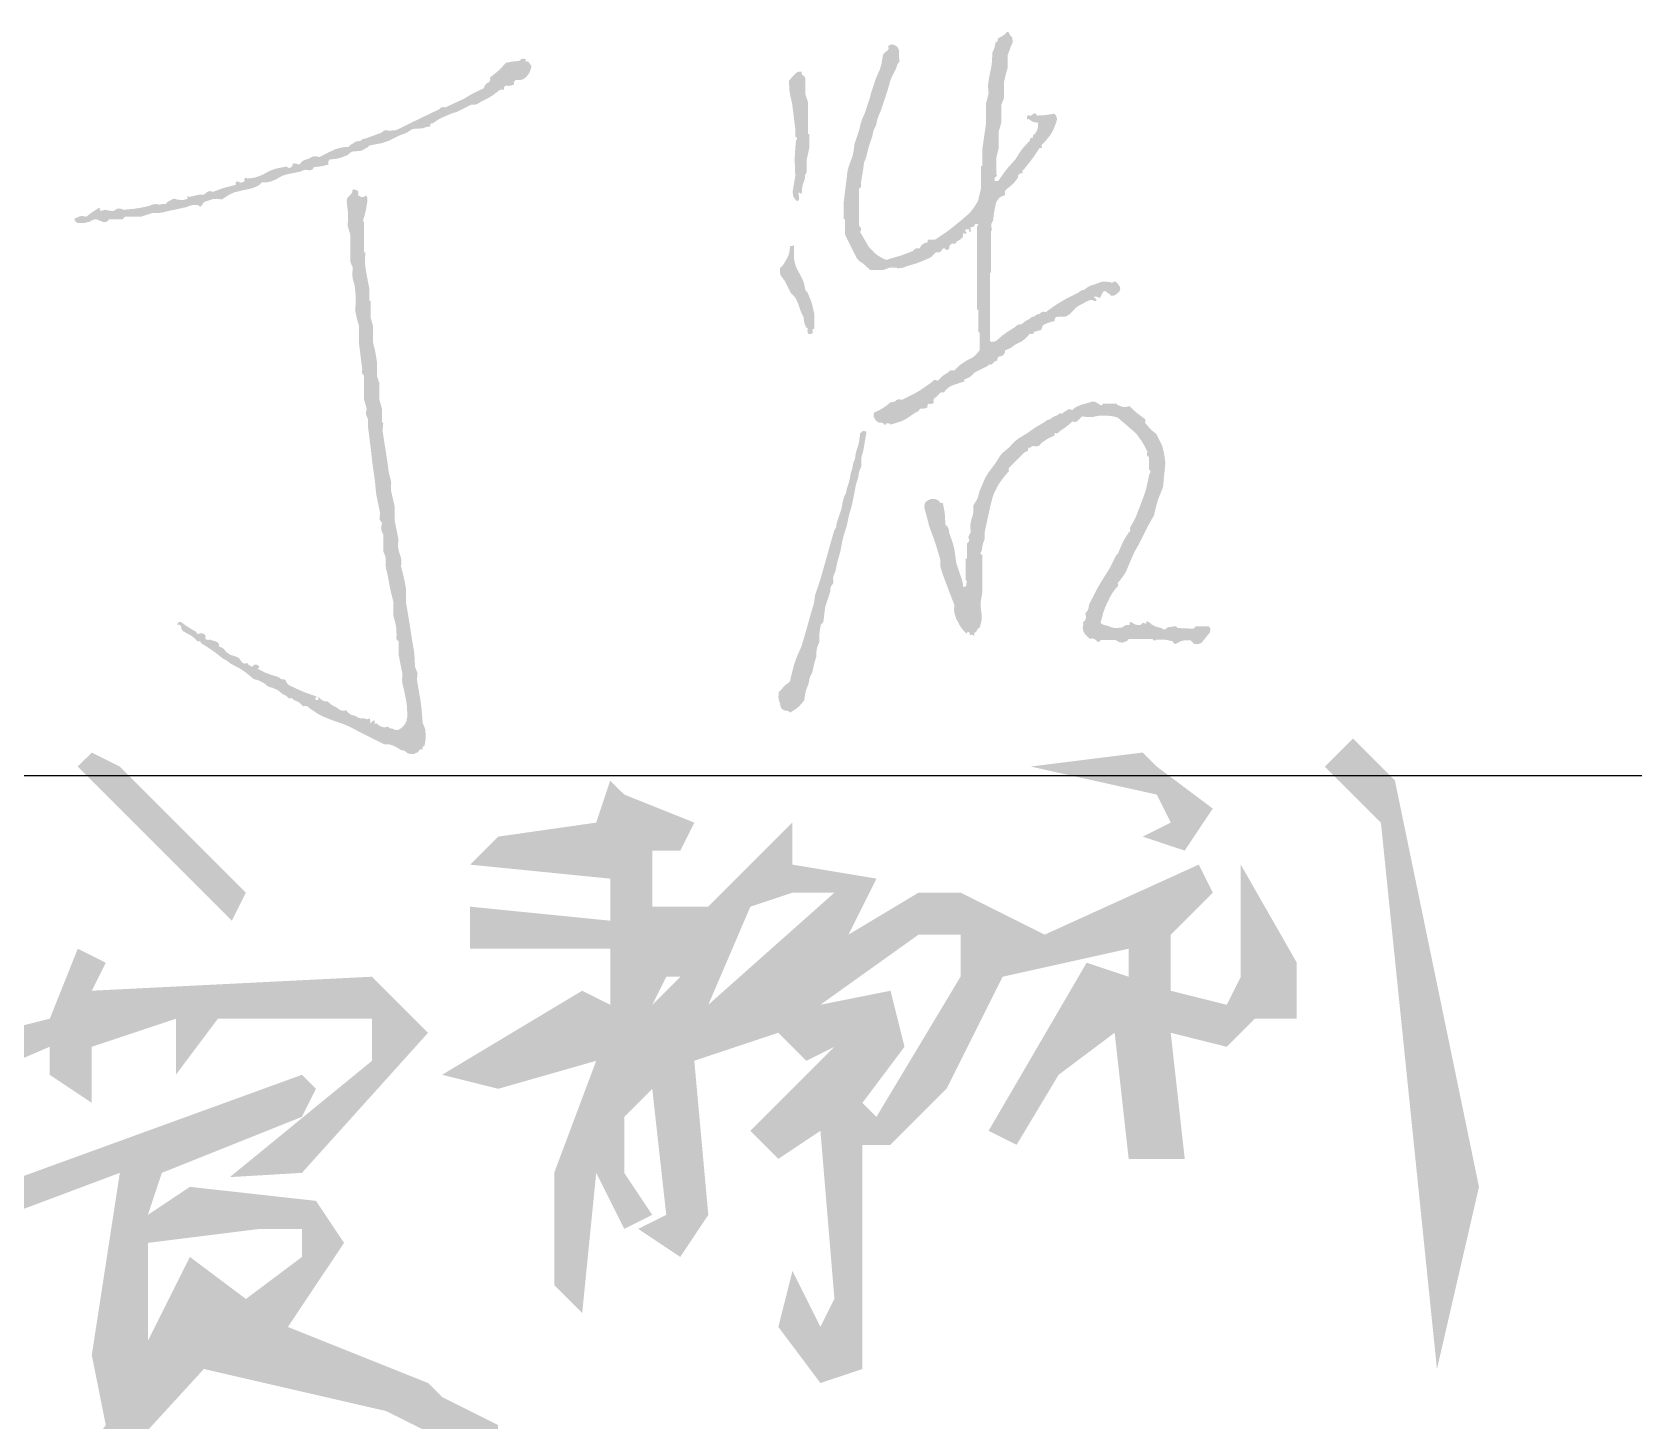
# Model space of a CAD drawing. Extents: x 84552 to 1115094, y -331058 to 102248.
# Drawn here: x 322774 to 323460, y 60860 to 61455 of the extents above; entities that cross this region are included whole.
import ezdxf

# ---------------------------------------------------------------- set-up
doc = ezdxf.new("R2010")
doc.units = 0
doc.header["$LTSCALE"] = 1000
doc.header["$MEASUREMENT"] = 0

msp = doc.modelspace()

# ---------------------------------------------------------------- hatches: boundary and pattern name
h = msp.add_hatch(color=256)
h.dxf.hatch_style = 1
h.paths.add_polyline_path([(322901.14, 61397.79), (322900.97, 61398.67), (322901.12, 61399.27), (322901.69, 61399.97), (322904.81, 61400.32), (322906.39, 61400.72), (322909.31, 61401.88), (322910.55, 61402.98), (322911.47, 61403.37), (322913.13, 61403.51), (322914.84, 61403.68), (322915.74, 61403.98), (322917.21, 61404.87), (322917.84, 61405.16), (322918.15, 61405.41), (322918.57, 61405.96), (322923.99, 61406.98), (322926.7, 61407.88), (322931.64, 61410.32), (322933.93, 61411.14), (322935.05, 61411.7), (322937.09, 61413.04), (322938.83, 61413.16), (322939.7, 61413.21), (322941.44, 61413.31), (322942.71, 61413.77), (322943.38, 61413.94), (322944.71, 61414.13), (322944.63, 61414.82), (322945.11, 61415.42), (322945.8, 61415.49), (322948.27, 61417.14), (322949.6, 61417.86), (322952.33, 61419.03), (322953.83, 61419.64), (322954.6, 61419.91), (322956.15, 61420.39), (322958.54, 61421.6), (322959.74, 61422.2), (322962.14, 61423.39), (322963.96, 61423.47), (322964.94, 61423.78), (322966.49, 61424.75), (322969.94, 61426.51), (322971.6, 61427.56), (322974.66, 61429.92), (322975.31, 61429.92), (322975.64, 61429.92), (322976.29, 61429.92), (322976.22, 61430.61), (322976.37, 61431.05), (322976.84, 61431.55), (322978.38, 61431.5), (322979.19, 61431.61), (322980.65, 61432.1), (322980.46, 61433.09), (322981.28, 61434.04), (322982.29, 61434.01), (322983.8, 61434.1), (322984.64, 61434.42), (322985.82, 61435.37), (322986.78, 61436.54), (322987.17, 61437.23), (322987.73, 61438.63), (322987.98, 61439.61), (322987.82, 61440.31), (322987.19, 61441.08), (322986.83, 61441.72), (322986.28, 61442), (322985.55, 61441.9), (322985.55, 61442.34), (322985.55, 61442.56), (322985.55, 61442.99), (322984.43, 61443.15), (322983.68, 61442.92), (322982.83, 61442.17), (322980.53, 61441.98), (322979.38, 61441.82), (322977.11, 61441.36), (322974.58, 61438.66), (322973.2, 61437.4), (322970.3, 61435.09), (322970.4, 61433.98), (322969.94, 61433.16), (322968.94, 61432.64), (322968.25, 61431.89), (322967.96, 61431.42), (322967.58, 61430.47), (322964.01, 61428.78), (322962.26, 61427.85), (322958.87, 61425.84), (322955.81, 61424.45), (322954.28, 61423.74), (322951.24, 61422.3), (322950.12, 61422.45), (322949.38, 61422.23), (322948.52, 61421.48), (322941.1, 61417.92), (322937.4, 61416.12), (322930.01, 61412.49), (322928.91, 61412.48), (322928.36, 61412.43), (322927.28, 61412.22), (322925.86, 61412.53), (322924.89, 61412.31), (322923.74, 61411.41), (322921.02, 61410.42), (322919.66, 61409.93), (322916.94, 61408.96), (322915.98, 61408.79), (322915.47, 61408.53), (322914.76, 61407.87), (322913.38, 61407.78), (322912.64, 61407.53), (322911.49, 61406.78), (322910.74, 61406.38), (322910.38, 61406.08), (322909.86, 61405.42), (322907.43, 61405.2), (322906.21, 61404.98), (322903.87, 61404.33), (322901.25, 61403.03), (322899.94, 61402.38), (322897.33, 61401.06), (322895.37, 61401.34), (322894.2, 61401.15), (322892.43, 61400.24), (322890.7, 61399.71), (322889.82, 61399.15), (322888.62, 61397.79), (322887.38, 61398.21), (322886.65, 61398.27), (322885.35, 61398.06), (322885.69, 61397.98), (322885.84, 61397.52), (322885.62, 61397.25), (322885, 61396.49), (322883.95, 61396.37), (322883.17, 61396.97), (322878.65, 61396.06), (322876.39, 61395.27), (322872.28, 61393.16), (322869.97, 61392.34), (322868.74, 61392.06), (322866.29, 61391.8), (322866.26, 61392.04), (322865.96, 61392.2), (322865.75, 61392.07), (322865.22, 61391.83), (322864.99, 61391.26), (322865.2, 61390.71), (322864.26, 61390.16), (322863.51, 61390.08), (322862.48, 61390.44), (322862.06, 61390.59), (322861.69, 61390.5), (322861.39, 61390.17), (322861.39, 61389.73), (322861.39, 61389.51), (322861.39, 61389.08), (322857.41, 61388.11), (322855.43, 61387.51), (322851.59, 61386.08), (322850.55, 61386.44), (322849.81, 61386.37), (322848.87, 61385.81), (322848.02, 61385.05), (322847.27, 61384.82), (322846.14, 61384.99), (322844.19, 61384.54), (322843.21, 61384.32), (322841.24, 61383.91), (322841.12, 61384.12), (322840.94, 61384.21), (322840.7, 61384.18), (322840.7, 61383.74), (322840.7, 61383.52), (322840.7, 61383.09), (322839, 61382.67), (322838.07, 61382.61), (322836.34, 61382.82), (322835.31, 61383.17), (322834.56, 61383.1), (322833.62, 61382.54), (322832.63, 61382.09), (322832.16, 61381.73), (322831.44, 61380.91), (322830.35, 61380.9), (322829.79, 61380.84), (322828.72, 61380.64), (322826.98, 61380.89), (322825.98, 61380.77), (322824.36, 61380.09), (322820.05, 61379.17), (322817.86, 61378.85), (322813.47, 61378.46), (322811.8, 61379), (322810.6, 61378.85), (322809.11, 61377.91), (322807.58, 61378.01), (322806.8, 61378.12), (322805.3, 61378.46), (322804.51, 61378.08), (322803.98, 61378.01), (322803.12, 61378.19), (322803.29, 61378.6), (322803.2, 61378.99), (322802.85, 61379.28), (322800.6, 61377.86), (322799.51, 61377.09), (322797.4, 61375.46), (322795.68, 61375.78), (322794.64, 61375.66), (322793.05, 61374.92), (322792.57, 61374.82), (322792.3, 61374.27), (322792.5, 61373.83), (322792.94, 61373.39), (322793.16, 61373.18), (322793.59, 61372.74), (322795.67, 61372.71), (322796.74, 61372.83), (322798.77, 61373.29), (322800.48, 61374.25), (322801.86, 61374.32), (322803.67, 61373.56), (322804.9, 61373.11), (322805.79, 61373.19), (322806.93, 61373.83), (322806.93, 61374.05), (322806.93, 61374.16), (322806.93, 61374.38), (322809.33, 61374.38), (322810.53, 61374.38), (322812.92, 61374.38), (322813.36, 61374.81), (322813.58, 61375.03), (322814.01, 61375.46), (322816.74, 61375.46), (322818.1, 61375.46), (322820.82, 61375.46), (322822.78, 61376.12), (322823.76, 61376.44), (322825.72, 61377.1), (322828.46, 61377.06), (322829.87, 61377.23), (322832.53, 61377.91), (322835.58, 61378.54), (322837.11, 61378.87), (322840.15, 61379.55), (322842.22, 61380.32), (322843.4, 61380.5), (322845.6, 61380.37), (322845.75, 61379.94), (322846.35, 61379.79), (322846.69, 61380.09), (322847.12, 61380.75), (322847.34, 61381.07), (322847.78, 61381.73), (322849.41, 61382.27), (322850.23, 61382.54), (322851.86, 61383.09), (322853.28, 61383.13), (322854, 61383.07), (322855.4, 61382.82), (322858.89, 61385.06), (322860.9, 61385.92), (322864.93, 61386.9), (322867.5, 61387.4), (322868.78, 61387.79), (322871.19, 61388.81), (322871.74, 61389.35), (322872.01, 61389.62), (322872.55, 61390.17), (322875.12, 61390.26), (322876.45, 61390.55), (322878.82, 61391.53), (322880.64, 61392.65), (322881.66, 61393.1), (322883.72, 61393.71), (322885.9, 61394.14), (322886.99, 61394.36), (322889.16, 61394.8), (322890.57, 61395.44), (322891.45, 61395.56), (322892.98, 61395.34), (322893.9, 61395.49), (322894.44, 61395.88), (322894.88, 61396.7), (322897.41, 61396.98), (322898.67, 61397.2)])
h.paths.add_polyline_path([(322917.73, 61349.21), (322917.21, 61352.05), (322916.76, 61355.29), (322916.71, 61356.96), (322916.94, 61360.22), (322916.72, 61360.22), (322916.39, 61360.22), (322916.39, 61365.44), (322916.39, 61368.06), (322916.39, 61373.29), (322915.97, 61373.44), (322915.82, 61374.04), (322916.12, 61374.38), (322916.92, 61377.39), (322917.25, 61378.92), (322917.75, 61382), (322917.77, 61383.11), (322917.65, 61383.7), (322917.21, 61384.72), (322916.31, 61383.93), (322915.25, 61383.83), (322914.21, 61384.45), (322913.88, 61384.53), (322913.73, 61385), (322913.94, 61385.27), (322913.95, 61386.05), (322913.58, 61386.6), (322912.85, 61386.9), (322912.12, 61387.13), (322911.59, 61387.05), (322910.95, 61386.63), (322911.28, 61386.54), (322911.44, 61386.08), (322911.22, 61385.81), (322910.51, 61384.89), (322910.13, 61384.46), (322909.31, 61383.63), (322908.99, 61382.59), (322908.94, 61382), (322909.04, 61380.91), (322909.48, 61377.23), (322909.54, 61375.35), (322909.31, 61371.65), (322909.75, 61370.13), (322909.97, 61369.37), (322910.4, 61367.84), (322910.4, 61363.27), (322910.4, 61360.98), (322910.4, 61356.4), (322910.84, 61355.32), (322911.06, 61354.77), (322911.49, 61353.68), (322911.31, 61350.62), (322911.48, 61349.01), (322912.31, 61346.06), (322912.74, 61341.72), (322912.8, 61339.52), (322912.58, 61335.17), (322913.12, 61332.53), (322913.45, 61331.21), (322914.21, 61328.63), (322914.21, 61325.58), (322914.21, 61324.06), (322914.21, 61321.01), (322914.32, 61320.14), (322914.38, 61319.7), (322914.49, 61318.83), (322914.92, 61315.34), (322915.14, 61313.6), (322915.58, 61310.12), (322915.38, 61309), (322915.61, 61308.22), (322916.39, 61307.39), (322916.39, 61303.25), (322916.39, 61301.19), (322916.39, 61297.05), (322916.83, 61295.52), (322917.05, 61294.76), (322917.48, 61293.23), (322917.13, 61291.51), (322917.27, 61290.46), (322918.03, 61288.88), (322918.03, 61287.57), (322918.03, 61286.92), (322918.03, 61285.61), (322918.14, 61284.74), (322918.19, 61284.3), (322918.3, 61283.43), (322918.73, 61279.95), (322918.95, 61278.2), (322919.39, 61274.72), (322919.6, 61272.76), (322919.71, 61271.78), (322919.93, 61269.82), (322920.37, 61266.77), (322920.59, 61265.24), (322921.02, 61262.19), (322921.42, 61257.81), (322921.74, 61255.61), (322922.65, 61251.3), (322923.09, 61249.17), (322923.14, 61248.03), (322922.93, 61245.86), (322923.36, 61245.2), (322923.58, 61244.88), (322924.02, 61244.22), (322923.63, 61242.29), (322923.76, 61241.12), (322924.56, 61239.32), (322924.56, 61236.49), (322924.56, 61235.07), (322924.56, 61232.24), (322925, 61231.15), (322925.21, 61230.61), (322925.65, 61229.52), (322925.56, 61226.45), (322925.73, 61224.87), (322926.47, 61221.9), (322927.3, 61217.29), (322927.79, 61215), (322928.92, 61210.46), (322928.92, 61208.06), (322928.92, 61206.87), (322928.92, 61204.47), (322929.8, 61201.28), (322930.08, 61199.61), (322930.28, 61196.3), (322930.11, 61195.18), (322930.33, 61194.42), (322931.1, 61193.58), (322931.1, 61191.4), (322931.1, 61190.31), (322931.1, 61188.13), (322931.74, 61184.86), (322932.06, 61183.23), (322932.73, 61179.96), (322932.64, 61176.9), (322932.81, 61175.32), (322933.55, 61172.34), (322934.4, 61168.14), (322934.67, 61166), (322934.91, 61161.72), (322934.52, 61159.47), (322933.95, 61158.28), (322932.46, 61156.55), (322931.05, 61155.71), (322929.88, 61155.63), (322928.37, 61156.28), (322927.64, 61156.3), (322927.2, 61156.52), (322926.74, 61157.09), (322925.12, 61156.79), (322924.14, 61156.92), (322922.65, 61157.64), (322922.16, 61158.25), (322921.5, 61158.44), (322920.75, 61158.18), (322921.02, 61158.79), (322920.93, 61159.33), (322920.48, 61159.82), (322919.93, 61159.27), (322919.66, 61159), (322919.12, 61158.45), (322919.01, 61159.22), (322918.96, 61159.6), (322918.79, 61160.71), (322918.17, 61160.35), (322917.43, 61160.27), (322916.39, 61160.63), (322914.81, 61160.64), (322913.93, 61160.89), (322912.58, 61161.72), (322911.01, 61162.06), (322910.19, 61162.5), (322909.04, 61163.63), (322908.96, 61163.96), (322908.49, 61164.12), (322908.22, 61163.9), (322906.71, 61163.98), (322905.86, 61164.31), (322904.68, 61165.26), (322902.93, 61166.14), (322902.09, 61166.7), (322900.6, 61167.98), (322899.46, 61167.95), (322898.81, 61168.15), (322897.88, 61168.8), (322897.44, 61169.24), (322897.22, 61169.45), (322896.79, 61169.89), (322896.79, 61169.35), (322896.79, 61169.07), (322896.79, 61168.53), (322896.35, 61168.53), (322896.13, 61168.53), (322895.7, 61168.53), (322895.48, 61169.07), (322895.71, 61169.64), (322896.24, 61169.89), (322891.37, 61171.63), (322888.96, 61172.62), (322884.26, 61174.79), (322883.42, 61175.61), (322883.06, 61176.15), (322882.63, 61177.24), (322881.36, 61177.32), (322880.66, 61177.57), (322879.63, 61178.33), (322875.94, 61179.47), (322874.13, 61180.19), (322870.65, 61181.87), (322871.18, 61182.12), (322871.41, 61182.69), (322871.19, 61183.23), (322870.4, 61183.6), (322869.88, 61183.67), (322869.01, 61183.5), (322868.91, 61183.03), (322868.37, 61182.75), (322867.93, 61182.96), (322867.17, 61183.36), (322866.82, 61183.65), (322866.29, 61184.32), (322865.32, 61184.08), (322864.62, 61184.23), (322863.84, 61184.87), (322863, 61186.17), (322862.29, 61186.75), (322860.85, 61187.32), (322859.16, 61187.8), (322858.31, 61188.28), (322857.03, 61189.49), (322856.14, 61190.48), (322855.54, 61190.9), (322854.31, 61191.4), (322854.22, 61192.42), (322853.83, 61193.05), (322852.95, 61193.58), (322851.94, 61193.81), (322851.45, 61193.98), (322850.5, 61194.4), (322849.64, 61194.22), (322849.11, 61194.29), (322848.32, 61194.67), (322848.49, 61195.55), (322848.34, 61196.15), (322847.78, 61196.85), (322847.13, 61196.98), (322846.8, 61197.04), (322846.14, 61197.12), (322845.58, 61196.72), (322844.72, 61197.01), (322844.51, 61197.66), (322842.05, 61199.08), (322840.85, 61199.85), (322838.52, 61201.47), (322837.98, 61202.02), (322836.98, 61201.88), (322836.61, 61201.2), (322836.4, 61201.08), (322836.31, 61200.9), (322836.34, 61200.66), (322837.03, 61200.74), (322837.47, 61200.59), (322837.97, 61200.11), (322838.2, 61198.8), (322838.73, 61198.05), (322839.88, 61197.39), (322842.14, 61196.16), (322843.21, 61195.37), (322845.05, 61193.58), (322845.77, 61193.7), (322846.36, 61193.41), (322846.69, 61192.76), (322850.51, 61190.32), (322852.37, 61189.01), (322855.95, 61186.23), (322857.35, 61185.52), (322858.02, 61185.07), (322859.21, 61184.05), (322863.39, 61181.87), (322865.4, 61180.53), (322869.01, 61177.51), (322870.94, 61176.95), (322871.88, 61176.56), (322873.64, 61175.61), (322874.85, 61174.55), (322875.63, 61174.13), (322877.18, 61173.7), (322879.06, 61172.86), (322879.96, 61172.29), (322881.54, 61170.98), (322882.76, 61170.44), (322883.34, 61170.03), (322884.26, 61169.07), (322885.01, 61169.34), (322885.67, 61169.15), (322886.17, 61168.53), (322887.98, 61167.77), (322888.86, 61167.19), (322890.25, 61165.81), (322891.38, 61165.96), (322892.12, 61165.74), (322892.98, 61164.99), (322896.66, 61162.52), (322898.66, 61161.46), (322902.78, 61159.82), (322907.71, 61158.11), (322910.13, 61157.06), (322914.76, 61154.64), (322918.9, 61152.58), (322920.97, 61151.55), (322925.11, 61149.47), (322926.64, 61149.53), (322927.46, 61149.41), (322928.92, 61148.92), (322930.27, 61148.24), (322930.92, 61147.86), (322932.18, 61147.02), (322933.39, 61146.83), (322934.04, 61146.51), (322934.91, 61145.66), (322936.74, 61145.31), (322937.83, 61145.44), (322939.54, 61146.2), (322939.93, 61146.99), (322940.57, 61147.35), (322941.44, 61147.29), (322941.32, 61148.01), (322941.61, 61148.59), (322942.26, 61148.92), (322942.7, 61151.72), (322942.76, 61153.18), (322942.53, 61156), (322942.1, 61157.09), (322941.88, 61157.64), (322941.44, 61158.73), (322940.96, 61164.85), (322940.57, 61167.92), (322939.54, 61173.97), (322939.11, 61176.33), (322939.05, 61177.58), (322939.26, 61179.96), (322938.83, 61181.05), (322938.61, 61181.6), (322938.18, 61182.69), (322937.93, 61187.5), (322937.66, 61189.92), (322936.81, 61194.67), (322935.89, 61200.78), (322935.4, 61203.83), (322934.36, 61209.92), (322934.36, 61212.31), (322934.36, 61213.51), (322934.36, 61215.91), (322933.62, 61219.85), (322933.18, 61221.82), (322932.18, 61225.71), (322932.36, 61228.12), (322932.18, 61229.42), (322931.37, 61231.7), (322930.94, 61233.84), (322930.88, 61234.97), (322931.1, 61237.14), (322930.46, 61240.41), (322930.13, 61242.05), (322929.46, 61245.31), (322929.46, 61247.71), (322929.46, 61248.91), (322929.46, 61251.3), (322928.82, 61254.14), (322928.5, 61255.55), (322927.83, 61258.38), (322927.97, 61261.23), (322927.8, 61262.72), (322927.01, 61265.46), (322926.2, 61271.35), (322925.76, 61274.29), (322924.83, 61280.16), (322924.39, 61282.96), (322924.33, 61284.42), (322924.56, 61287.24), (322924.34, 61287.24), (322924.02, 61287.24), (322924.02, 61289.64), (322924.02, 61290.84), (322924.02, 61293.23), (322923.58, 61294.76), (322923.36, 61295.52), (322922.93, 61297.05), (322922.93, 61299.88), (322922.93, 61301.29), (322922.93, 61304.13), (322922.49, 61305.43), (322922.27, 61306.09), (322921.84, 61307.39), (322921.84, 61309.79), (322921.84, 61310.99), (322921.84, 61313.38), (322921.33, 61316.68), (322921, 61318.32), (322920.2, 61321.55), (322920.2, 61324.38), (322920.2, 61325.8), (322920.2, 61328.63), (322919.77, 61330.16), (322919.55, 61330.92), (322919.12, 61332.44), (322919.12, 61335.28), (322919.12, 61336.69), (322919.12, 61339.52), (322918.9, 61339.52), (322918.57, 61339.52), (322918.57, 61341.7), (322918.57, 61342.79), (322918.57, 61344.97), (322918, 61347.8)])
h.paths.add_polyline_path([(323123.06, 61243.13), (323123.77, 61246.65), (323124.21, 61248.4), (323125.23, 61251.85), (323125.67, 61254.03), (323125.89, 61255.11), (323126.32, 61257.29), (323126.81, 61259.94), (323127.14, 61261.26), (323127.96, 61263.83), (323128.26, 61265.84), (323128.54, 61266.85), (323129.32, 61268.73), (323129.21, 61271.36), (323129.38, 61272.74), (323130.14, 61275.26), (323130.67, 61278.53), (323130.95, 61280.17), (323131.5, 61283.43), (323130.85, 61283.57), (323130.52, 61283.63), (323129.86, 61283.7), (323129.43, 61283.27), (323129.21, 61283.05), (323128.77, 61282.62), (323128.32, 61279.18), (323127.93, 61277.47), (323126.87, 61274.17), (323126.67, 61272.39), (323126.45, 61271.49), (323125.78, 61269.82), (323125.5, 61268.04), (323125.28, 61267.16), (323124.69, 61265.46), (323124.24, 61262.81), (323123.91, 61261.48), (323123.06, 61258.93), (323122.82, 61257.57), (323122.59, 61256.89), (323121.97, 61255.66), (323121.41, 61253.73), (323121.19, 61252.74), (323120.88, 61250.76), (323120.01, 61248.14), (323119.57, 61246.84), (323118.7, 61244.22), (323118.55, 61242.85), (323118.31, 61242.14), (323117.61, 61240.96), (323115.23, 61232.46), (323114.03, 61228.21), (323111.62, 61219.72), (323110.75, 61217.1), (323110.31, 61215.8), (323109.44, 61213.18), (323109.13, 61210.64), (323108.85, 61209.37), (323108.08, 61206.92), (323106.37, 61200.81), (323105.5, 61197.76), (323103.72, 61191.67), (323101.48, 61186.49), (323100.54, 61183.79), (323099.1, 61178.33), (323098.85, 61176.78), (323098.25, 61175.89), (323096.92, 61175.06), (323095.71, 61173.76), (323095.11, 61173.11), (323093.92, 61171.8), (323093.78, 61169.83), (323093.9, 61168.78), (323094.47, 61166.89), (323094.73, 61165.44), (323095.34, 61164.6), (323096.64, 61163.9), (323097.57, 61163.86), (323098.1, 61163.66), (323098.82, 61163.08), (323101.48, 61164.81), (323102.72, 61165.88), (323104.81, 61168.26), (323105.26, 61171.26), (323105.65, 61172.77), (323106.72, 61175.61), (323107.1, 61177.64), (323107.44, 61178.65), (323108.35, 61180.51), (323108.89, 61183.15), (323109.22, 61184.46), (323109.99, 61187.04), (323110.1, 61189.71), (323110.39, 61191.09), (323111.35, 61193.58), (323111.31, 61196.42), (323111.42, 61197.86), (323111.89, 61200.66), (323112.33, 61201.09), (323112.55, 61201.31), (323112.98, 61201.75), (323113.32, 61204.36), (323113.49, 61205.67), (323113.8, 61208.28), (323114.67, 61210.9), (323115.11, 61212.2), (323115.98, 61214.82), (323116.05, 61216.43), (323116.37, 61217.33), (323117.34, 61218.63), (323117.19, 61220.61), (323117.37, 61221.7), (323118.16, 61223.53), (323118.91, 61227.04), (323119.35, 61228.79), (323120.33, 61232.24), (323121.15, 61236.66), (323121.7, 61238.85)])
h.paths.add_polyline_path([(323181.05, 61214.27), (323181.05, 61220.81), (323181.05, 61224.07), (323181.05, 61230.61), (323180.47, 61230.92), (323180.33, 61231.76), (323180.78, 61232.24), (323181.13, 61234.46), (323181.41, 61235.57), (323182.14, 61237.69), (323182.1, 61239.88), (323182.21, 61241), (323182.69, 61243.13), (323183.45, 61246.62), (323183.83, 61248.36), (323184.59, 61251.85), (323185.53, 61255.45), (323186.2, 61257.23), (323187.86, 61260.56), (323189.61, 61263.03), (323190.54, 61264.24), (323192.49, 61266.55), (323192.31, 61267.19), (323192.39, 61267.64), (323192.76, 61268.18), (323195.27, 61270.69), (323196.52, 61271.94), (323199.02, 61274.45), (323199.68, 61274.77), (323200.01, 61274.93), (323200.66, 61275.26), (323200.58, 61275.96), (323201.05, 61276.55), (323201.75, 61276.63), (323202.24, 61277.11), (323202.7, 61277.26), (323203.38, 61277.17), (323204.7, 61277.14), (323205.53, 61277.52), (323206.38, 61278.53), (323208.53, 61280.04), (323209.7, 61280.7), (323212.09, 61281.8), (323212.09, 61282.23), (323212.09, 61282.45), (323212.09, 61282.89), (323212.84, 61282.63), (323213.5, 61282.81), (323214, 61283.43), (323216.38, 61285.04), (323217.54, 61285.91), (323219.72, 61287.79), (323220.69, 61287.54), (323221.39, 61287.7), (323222.17, 61288.33), (323222.82, 61288.99), (323223.15, 61289.31), (323223.8, 61289.97), (323225.64, 61289.7), (323226.58, 61289.64), (323228.43, 61289.69), (323230.57, 61290.17), (323231.69, 61290.28), (323233.88, 61290.24), (323235.97, 61290.16), (323237.03, 61289.99), (323239.05, 61289.42), (323242.23, 61286.73), (323243.81, 61285.36), (323246.95, 61282.62), (323249.14, 61279.61), (323250.13, 61278.01), (323251.85, 61274.72), (323251.5, 61273.89), (323251.7, 61273.11), (323252.39, 61272.54), (323252.39, 61270.36), (323252.39, 61269.27), (323252.39, 61267.1), (323252.98, 61266.78), (323253.11, 61265.95), (323252.66, 61265.46), (323251.37, 61259.47), (323250.49, 61256.49), (323248.31, 61250.76), (323246.94, 61247.16), (323246.11, 61245.4), (323244.22, 61242.05), (323244.48, 61241.3), (323244.3, 61240.64), (323243.68, 61240.14), (323241.81, 61237.11), (323240.99, 61235.51), (323239.59, 61232.24), (323239.32, 61231.51), (323239.08, 61231.15), (323238.5, 61230.61), (323237.42, 61228.43), (323236.87, 61227.34), (323235.78, 61225.16), (323231.91, 61219.01), (323230.11, 61215.84), (323226.8, 61209.37), (323226.55, 61207.73), (323226.18, 61206.87), (323225.16, 61205.56), (323225.55, 61204.18), (323225.4, 61203.22), (323224.62, 61202.02), (323224.28, 61201.93), (323224.13, 61201.47), (323224.35, 61201.2), (323224.09, 61199.47), (323224.21, 61198.47), (323224.89, 61196.85), (323225.76, 61195.97), (323226.2, 61195.54), (323227.07, 61194.67), (323228.29, 61194.87), (323229.11, 61194.65), (323230.06, 61193.85), (323230.55, 61193.4), (323231.39, 61193.54), (323231.7, 61194.12), (323234.31, 61194.12), (323235.62, 61194.12), (323238.23, 61194.12), (323239.94, 61193.16), (323241.33, 61193.09), (323243.13, 61193.85), (323243.47, 61194.05), (323243.63, 61194.28), (323243.68, 61194.67), (323247.82, 61194.67), (323249.89, 61194.67), (323254.02, 61194.67), (323254.34, 61194.08), (323255.17, 61193.94), (323255.66, 61194.4), (323258.51, 61194.4), (323259.96, 61194.24), (323262.74, 61193.58), (323262.86, 61192.97), (323263.22, 61192.61), (323263.83, 61192.49), (323266.12, 61193.68), (323267.5, 61194.04), (323270.09, 61194.12), (323270.74, 61193.47), (323271.07, 61193.14), (323271.72, 61192.49), (323273.04, 61192.39), (323273.77, 61192.51), (323274.99, 61193.03), (323276.4, 61194.79), (323277.1, 61195.66), (323278.53, 61197.39), (323278.79, 61198.47), (323278.64, 61199.21), (323277.99, 61200.11), (323275.81, 61200.11), (323274.72, 61200.11), (323272.54, 61200.11), (323272.1, 61199.68), (323271.89, 61199.46), (323271.45, 61199.02), (323268.84, 61199.14), (323267.53, 61199.2), (323264.92, 61199.3), (323264.02, 61199.96), (323263.27, 61200.11), (323262.19, 61199.84), (323261.43, 61199.78), (323261.04, 61199.72), (323260.29, 61199.57), (323259.65, 61198.82), (323258.62, 61198.7), (323257.84, 61199.3), (323256.02, 61199.71), (323255.12, 61200.04), (323253.48, 61200.93), (323252.72, 61201.62), (323252.26, 61201.91), (323251.3, 61202.29), (323251.3, 61201.86), (323251.3, 61201.64), (323251.3, 61201.2), (323250.65, 61201.34), (323250.33, 61201.4), (323249.67, 61201.47), (323249.34, 61201.15), (323249.18, 61200.98), (323248.85, 61200.66), (323247.4, 61200.62), (323246.6, 61200.8), (323245.31, 61201.47), (323245.03, 61201.82), (323244.64, 61201.92), (323244.22, 61201.75), (323244.22, 61201.31), (323244.22, 61201.09), (323244.22, 61200.66), (323242.85, 61200.63), (323242.08, 61200.37), (323240.96, 61199.57), (323238.33, 61199.3), (323236.89, 61199.48), (323234.42, 61200.39), (323233.27, 61200.62), (323232.69, 61200.85), (323231.7, 61201.47), (323232.93, 61206.07), (323233.76, 61208.34), (323235.78, 61212.64), (323237.04, 61214.7), (323237.76, 61215.69), (323239.32, 61217.54), (323239.06, 61218.29), (323239.25, 61218.95), (323239.87, 61219.45), (323241.97, 61222.38), (323242.86, 61224), (323244.22, 61227.34), (323245.66, 61230.7), (323246.48, 61232.34), (323248.31, 61235.51), (323249.4, 61237.69), (323249.94, 61238.78), (323251.03, 61240.96), (323252.36, 61243.61), (323253.07, 61244.92), (323254.57, 61247.49), (323255.74, 61252.38), (323256.51, 61254.81), (323258.38, 61259.47), (323258.57, 61260.33), (323258.62, 61260.77), (323258.65, 61261.65), (323258.98, 61264.92), (323259.14, 61266.55), (323259.47, 61269.82), (323259.11, 61272.89), (323258.83, 61274.43), (323258.11, 61277.44), (323257.13, 61279.4), (323256.64, 61280.38), (323255.66, 61282.34), (323253.53, 61284.12), (323252.54, 61285.12), (323250.76, 61287.24), (323250.98, 61288.15), (323250.71, 61288.89), (323249.94, 61289.42), (323247.51, 61291.21), (323246.36, 61292.2), (323244.22, 61294.32), (323242.18, 61293.95), (323240.97, 61294.07), (323238.72, 61295), (323238.78, 61295.41), (323236.38, 61295.41), (323235.18, 61295.41), (323232.79, 61295.41), (323232.47, 61294.83), (323231.64, 61294.7), (323231.15, 61295.14), (323229.46, 61296.16), (323228.12, 61296.31), (323226.25, 61295.69), (323224.25, 61295.15), (323223.27, 61294.83), (323221.35, 61294.05), (323220.64, 61293.59), (323220.3, 61293.31), (323219.72, 61292.69), (323218.55, 61293.02), (323217.7, 61292.87), (323216.72, 61292.15), (323216.09, 61291.85), (323215.79, 61291.61), (323215.36, 61291.06), (323214.61, 61291.32), (323213.95, 61291.13), (323213.45, 61290.51), (323211.94, 61289.97), (323211.2, 61289.57), (323209.91, 61288.61), (323208.96, 61288.44), (323208.45, 61288.18), (323207.74, 61287.52), (323204.6, 61285.69), (323203.07, 61284.71), (323200.11, 61282.62), (323196.65, 61280.55), (323195.01, 61279.26), (323192.22, 61276.35), (323189.78, 61274.33), (323188.69, 61273.07), (323187.04, 61270.36), (323183.65, 61265.83), (323182.19, 61263.31), (323179.96, 61258.11), (323179.26, 61255.47), (323178.69, 61254.16), (323177.24, 61251.85), (323177.31, 61249.43), (323177.13, 61248.17), (323176.42, 61245.86), (323175.99, 61243.72), (323175.93, 61242.58), (323176.15, 61240.41), (323175.72, 61239.54), (323175.5, 61239.1), (323175.06, 61238.23), (323175.49, 61237.21), (323175.31, 61236.29), (323174.52, 61235.51), (323174.52, 61232.9), (323174.52, 61231.59), (323174.52, 61228.98), (323173.97, 61228.98), (323173.97, 61225.27), (323173.97, 61223.42), (323173.97, 61219.72), (323174.39, 61219.56), (323174.54, 61218.96), (323174.25, 61218.63), (323174.31, 61217.97), (323174.24, 61217.6), (323173.97, 61216.99), (323173.54, 61216.99), (323173.32, 61216.99), (323172.88, 61216.99), (323172.72, 61218.55), (323172.55, 61219.32), (323172.07, 61220.81), (323171.2, 61223.42), (323170.76, 61224.73), (323169.89, 61227.34), (323169.23, 61232.56), (323168.61, 61235.17), (323166.89, 61240.14), (323166.7, 61241.69), (323166.31, 61242.53), (323165.26, 61243.68), (323165.11, 61247.4), (323164.89, 61249.28), (323164.17, 61252.94), (323163.45, 61252.81), (323162.87, 61253.1), (323162.54, 61253.75), (323161.15, 61254.46), (323160.28, 61254.64), (323158.73, 61254.57), (323158.7, 61254.33), (323158.39, 61254.17), (323158.18, 61254.3), (323156.88, 61253.35), (323156.35, 61252.36), (323156.27, 61250.76), (323157.17, 61247.5), (323157.6, 61245.86), (323158.45, 61242.59), (323160.48, 61237.1), (323161.41, 61234.31), (323163.08, 61228.7), (323163.06, 61226.39), (323163.23, 61225.2), (323163.9, 61222.99), (323165.91, 61217.52), (323166.95, 61214.8), (323169.07, 61209.37), (323169.01, 61206.95), (323169.18, 61205.69), (323169.89, 61203.38), (323171.31, 61200.58), (323172.21, 61199.24), (323174.25, 61196.85), (323174.49, 61197.38), (323175.06, 61197.6), (323175.61, 61197.39), (323175.61, 61196.95), (323175.61, 61196.74), (323175.61, 61196.3), (323176.49, 61196.47), (323177.09, 61196.32), (323177.79, 61195.76), (323177.56, 61196.66), (323177.84, 61197.4), (323178.6, 61197.93), (323179, 61198.69), (323179.3, 61199.04), (323179.96, 61199.57), (323180.61, 61201.67), (323180.78, 61202.81), (323180.78, 61205.01), (323180.39, 61208.7), (323180.44, 61210.62)])
h.paths.add_polyline_path([(323160.41, 61297.61), (323161.18, 61298.14), (323162.05, 61299.01), (323162.48, 61299.44), (323163.35, 61300.31), (323164.16, 61300.12), (323164.84, 61300.42), (323165.26, 61301.13), (323166.99, 61302.56), (323168.04, 61303.14), (323170.16, 61303.85), (323171.47, 61304.29), (323172.12, 61304.51), (323173.43, 61304.94), (323173.43, 61305.27), (323173.43, 61305.76), (323175.37, 61306.6), (323176.31, 61307.24), (323177.79, 61308.75), (323179.96, 61309.84), (323181.05, 61310.39), (323183.23, 61311.48), (323183.57, 61311.68), (323183.72, 61311.91), (323183.78, 61312.29), (323184.52, 61312.03), (323185.18, 61312.22), (323185.68, 61312.84), (323186.35, 61313.41), (323186.76, 61313.64), (323187.59, 61313.93), (323187.51, 61314.61), (323187.66, 61315.06), (323188.13, 61315.56), (323189.44, 61315.79), (323190.2, 61316.31), (323190.85, 61317.47), (323190.85, 61317.79), (323190.85, 61318.28), (323192.72, 61318.99), (323193.63, 61319.51), (323195.21, 61320.74), (323198.01, 61322.11), (323199.34, 61323.1), (323201.47, 61325.36), (323202.28, 61325.17), (323202.96, 61325.47), (323203.38, 61326.18), (323204.58, 61326.52), (323205.17, 61326.68), (323206.38, 61327), (323206.68, 61328.36), (323207.29, 61329.13), (323208.55, 61329.72), (323209.94, 61330.24), (323210.65, 61330.46), (323212.09, 61330.81), (323212.02, 61331.49), (323212.16, 61331.94), (323212.64, 61332.44), (323213.45, 61332.62), (323214.27, 61332.72), (323216.06, 61332.6), (323217.1, 61332.86), (323218.63, 61333.8), (323220.97, 61336.29), (323222.41, 61337.38), (323225.44, 61338.98), (323226.55, 61339.53), (323227.19, 61339.71), (323228.43, 61339.8), (323228.89, 61339.33), (323229.6, 61339.33), (323230.06, 61339.8), (323229.52, 61340.34), (323229.25, 61340.61), (323228.7, 61341.16), (323229.81, 61341.19), (323230.41, 61341.07), (323231.43, 61340.61), (323231.98, 61341.7), (323232.25, 61342.24), (323232.79, 61343.33), (323233.53, 61343.6), (323234.2, 61343.41), (323234.69, 61342.79), (323235.33, 61342.5), (323235.63, 61342.25), (323236.05, 61341.7), (323237.19, 61341.67), (323237.85, 61341.86), (323238.78, 61342.52), (323239.21, 61342.95), (323239.43, 61343.17), (323239.87, 61343.61), (323240.15, 61344.68), (323239.99, 61345.45), (323239.32, 61346.33), (323238.79, 61347.21), (323238.17, 61347.6), (323237.14, 61347.69), (323236.99, 61347.27), (323236.39, 61347.12), (323236.05, 61347.42), (323233.44, 61347.72), (323231.98, 61347.54), (323229.52, 61346.6), (323227.43, 61345.93), (323226.41, 61345.41), (323224.62, 61344.15), (323223.66, 61343.98), (323223.15, 61343.73), (323222.44, 61343.06), (323220.26, 61341.97), (323219.17, 61341.43), (323216.99, 61340.34), (323213.41, 61338.22), (323211.66, 61337.07), (323208.28, 61334.62), (323207.15, 61334.78), (323206.41, 61334.55), (323205.56, 61333.8), (323204.6, 61333.64), (323204.09, 61333.38), (323203.38, 61332.72), (323202.42, 61332.55), (323201.91, 61332.29), (323201.2, 61331.63), (323199.8, 61330.92), (323199.13, 61330.47), (323197.93, 61329.45), (323196.63, 61329.29), (323195.92, 61328.97), (323194.94, 61328.09), (323191.51, 61325.94), (323189.85, 61324.72), (323186.77, 61322.1), (323186.01, 61321.99), (323185.63, 61321.94), (323184.86, 61321.82), (323184.75, 61322.04), (323184.56, 61322.13), (323184.32, 61322.1), (323184.32, 61333.86), (323184.32, 61339.74), (323184.32, 61351.5), (323184.86, 61351.5), (323184.86, 61358.69), (323184.86, 61362.29), (323184.86, 61369.47), (323185.11, 61369.5), (323185.26, 61369.81), (323185.14, 61370.02), (323184.87, 61371.54), (323185, 61372.45), (323185.68, 61373.83), (323186.08, 61377.01), (323186.35, 61378.6), (323187.04, 61381.73), (323188.14, 61383.33), (323189.04, 61384.04), (323190.85, 61384.72), (323190.7, 61385.85), (323190.92, 61386.59), (323191.67, 61387.44), (323193.73, 61389.06), (323194.68, 61390.02), (323196.3, 61392.07), (323196.41, 61393.23), (323197.32, 61394.03), (323198.48, 61393.98), (323198.22, 61394.73), (323198.41, 61395.39), (323199.02, 61395.89), (323201.79, 61399.36), (323203.11, 61401.16), (323205.56, 61404.87), (323205.99, 61404.87), (323206.21, 61404.87), (323206.65, 61404.87), (323206.42, 61405.77), (323206.7, 61406.52), (323207.46, 61407.05), (323210.18, 61410.38), (323211.32, 61412.32), (323212.91, 61416.31), (323213.04, 61417.29), (323212.98, 61417.83), (323212.64, 61418.76), (323212.31, 61419.08), (323212.15, 61419.25), (323211.82, 61419.57), (323208.9, 61419.11), (323207.42, 61418.95), (323204.47, 61418.76), (323204.14, 61419.41), (323203.56, 61419.7), (323202.84, 61419.57), (323202.26, 61418.88), (323201.49, 61418.69), (323200.66, 61419.03), (323200.28, 61418.24), (323200.21, 61417.71), (323200.33, 61417.14), (323200.93, 61417.34), (323201.2, 61417.12), (323202.53, 61416.19), (323203.4, 61415.88), (323205.01, 61415.76), (323204.92, 61413.73), (323204.62, 61412.65), (323203.65, 61410.86), (323203, 61410.53), (323202.71, 61409.95), (323202.84, 61409.23), (323202.14, 61409.31), (323201.55, 61408.83), (323201.47, 61408.14), (323198.69, 61405.1), (323197.42, 61403.44), (323195.21, 61399.97), (323192.06, 61396.45), (323190.58, 61394.58), (323187.86, 61390.71), (323187.32, 61390.71), (323187.04, 61390.71), (323186.5, 61390.71), (323186.27, 61391.61), (323186.55, 61392.36), (323187.32, 61392.89), (323187.44, 61393.1), (323187.28, 61393.41), (323187.04, 61393.44), (323187.04, 61396.27), (323187.04, 61397.68), (323187.04, 61400.51), (323187.48, 61402.26), (323187.7, 61403.13), (323188.13, 61404.87), (323188.13, 61407.7), (323188.13, 61409.12), (323188.13, 61411.95), (323188.57, 61413.48), (323188.79, 61414.24), (323189.22, 61415.76), (323189.22, 61418.81), (323189.22, 61420.34), (323189.22, 61423.39), (323189.66, 61424.48), (323189.87, 61425.02), (323190.31, 61426.11), (323190.31, 61428.72), (323190.31, 61430.03), (323190.31, 61432.64), (323190.85, 61435.28), (323191.18, 61436.6), (323191.94, 61439.18), (323191.94, 61441.36), (323191.94, 61442.45), (323191.94, 61444.62), (323192.5, 61446.14), (323192.77, 61446.91), (323193.31, 61448.44), (323193.98, 61449.82), (323194.11, 61450.73), (323193.85, 61452.25), (323193.11, 61452.97), (323192.81, 61453.45), (323192.49, 61454.43), (323191.77, 61454.55), (323191.19, 61454.26), (323190.85, 61453.61), (323189.58, 61452.79), (323188.93, 61452.41), (323187.59, 61451.7), (323187.71, 61450.98), (323187.42, 61450.4), (323186.77, 61450.07), (323186.38, 61448.29), (323186.11, 61447.4), (323185.41, 61445.71), (323185.18, 61441.55), (323184.9, 61439.45), (323184.05, 61435.37), (323183.61, 61432.57), (323183.55, 61431.11), (323183.78, 61428.29), (323183.34, 61426.54), (323183.12, 61425.67), (323182.69, 61423.93), (323182.69, 61420.55), (323182.69, 61418.87), (323182.69, 61415.49), (323182.58, 61414.73), (323182.52, 61414.35), (323182.41, 61413.58), (323181.98, 61410.53), (323181.76, 61409.01), (323181.32, 61405.96), (323181.22, 61405.2), (323181.16, 61404.82), (323181.05, 61404.05), (323181.05, 61401.33), (323181.05, 61399.97), (323181.05, 61397.25), (323180.51, 61397.25), (323180.51, 61393.33), (323180.51, 61391.37), (323180.51, 61387.44), (323179.98, 61385.26), (323179.71, 61384.17), (323179.15, 61382), (323176.97, 61378.62), (323175.62, 61377.04), (323172.61, 61374.38), (323168.09, 61370.68), (323165.74, 61368.93), (323160.9, 61365.66), (323159.6, 61365.66), (323158.94, 61365.66), (323157.64, 61365.66), (323157.64, 61365.23), (323157.64, 61365.01), (323157.64, 61364.57), (323155.95, 61363.97), (323155.11, 61363.32), (323154.1, 61361.85), (323152.93, 61361.93), (323152.16, 61361.63), (323151.37, 61360.76), (323147.51, 61359.29), (323145.55, 61358.63), (323141.57, 61357.49), (323140.66, 61357.13), (323140.09, 61357.07), (323139.12, 61357.22), (323136.25, 61358.92), (323134.9, 61360), (323132.59, 61362.39), (323131.04, 61365), (323130.28, 61366.31), (323128.77, 61368.93), (323129.2, 61369.95), (323129.02, 61370.87), (323128.23, 61371.65), (323128.23, 61377.97), (323128.23, 61381.13), (323128.23, 61387.44), (323128.99, 61387.98), (323129.27, 61388.72), (323129.05, 61389.62), (323129.48, 61392.24), (323129.7, 61393.54), (323130.14, 61396.16), (323130.3, 61397.95), (323130.53, 61398.86), (323131.22, 61400.51), (323132.15, 61404.26), (323132.7, 61406.12), (323133.95, 61409.77), (323134.33, 61411.8), (323134.67, 61412.82), (323135.58, 61414.67), (323136.21, 61417.36), (323136.66, 61418.68), (323137.76, 61421.21), (323138.85, 61424.48), (323139.39, 61426.11), (323140.48, 61429.38), (323141.59, 61433.43), (323142.37, 61435.44), (323144.29, 61439.18), (323144.58, 61440.36), (323144.88, 61440.96), (323145.66, 61441.9), (323145.43, 61443.85), (323145.37, 61444.84), (323145.38, 61446.8), (323144.92, 61447.86), (323144.47, 61448.38), (323143.48, 61448.98), (323142.4, 61449.24), (323141.65, 61449.09), (323140.75, 61448.44), (323140.98, 61447.53), (323140.7, 61446.79), (323139.94, 61446.26), (323139.39, 61445.71), (323139.12, 61445.44), (323138.58, 61444.9), (323137.88, 61440.75), (323137.26, 61438.68), (323135.58, 61434.82), (323134.71, 61432.21), (323134.27, 61430.9), (323133.4, 61428.29), (323133.19, 61427.42), (323133.08, 61426.98), (323132.86, 61426.11), (323131.99, 61423.5), (323131.55, 61422.19), (323130.68, 61419.57), (323129.54, 61417.07), (323129.09, 61415.73), (323128.5, 61413.04), (323127.63, 61410.43), (323127.19, 61409.12), (323126.32, 61406.5), (323125.87, 61402.94), (323125.42, 61401.15), (323124.15, 61397.79), (323123.51, 61395.66), (323123.29, 61394.55), (323123.06, 61392.35), (323122.62, 61388.86), (323122.4, 61387.12), (323121.97, 61383.63), (323121.86, 61382.76), (323121.8, 61382.33), (323121.69, 61381.45), (323121.69, 61378.62), (323121.69, 61377.21), (323121.69, 61374.38), (323121.91, 61374.38), (323122.24, 61374.38), (323122.24, 61371.76), (323122.24, 61370.45), (323122.24, 61367.84), (323122.35, 61367.62), (323122.4, 61367.51), (323122.51, 61367.3), (323124.04, 61364.25), (323124.8, 61362.72), (323126.32, 61359.67), (323127.39, 61357.61), (323128.24, 61356.64), (323130.14, 61355.32), (323131.33, 61354.22), (323131.93, 61353.68), (323133.13, 61352.59), (323135.31, 61352.59), (323136.4, 61352.59), (323138.58, 61352.59), (323140.84, 61353.48), (323142.13, 61353.72), (323144.57, 61353.68), (323144.59, 61353.44), (323144.9, 61353.29), (323145.11, 61353.41), (323146.56, 61353.5), (323147.31, 61353.67), (323148.65, 61354.23), (323152.87, 61355.5), (323154.96, 61356.27), (323159, 61358.04), (323159.87, 61358.91), (323160.3, 61359.35), (323161.18, 61360.22), (323162.35, 61360.13), (323163.11, 61360.44), (323163.9, 61361.31), (323164.15, 61361.8), (323164.84, 61361.94), (323165.26, 61361.58), (323165.8, 61361.2), (323166.51, 61361.31), (323166.89, 61361.85), (323166.99, 61362.87), (323167.38, 61363.5), (323168.26, 61364.03), (323169.06, 61363.84), (323169.74, 61364.13), (323170.16, 61364.85), (323171.39, 61365.51), (323171.97, 61365.97), (323172.88, 61367.02), (323172.88, 61367.57), (323172.88, 61367.84), (323172.88, 61368.38), (323173.52, 61368.19), (323173.98, 61368.27), (323174.52, 61368.66), (323173.99, 61368.91), (323173.76, 61369.47), (323173.97, 61370.02), (323174.63, 61370.02), (323174.95, 61370.02), (323175.61, 61370.02), (323175.36, 61369.6), (323175.67, 61368.98), (323176.15, 61368.93), (323176.15, 61369.8), (323176.15, 61370.24), (323176.15, 61371.11), (323176.87, 61370.98), (323177.45, 61371.27), (323177.79, 61371.92), (323178.24, 61372.39), (323178.96, 61372.39), (323179.42, 61371.92), (323179.24, 61371.6), (323178.87, 61371.65), (323178.87, 61357.28), (323178.87, 61350.09), (323178.87, 61335.71), (323179.09, 61335.71), (323179.42, 61335.71), (323179.42, 61331.79), (323179.42, 61329.83), (323179.42, 61325.91), (323179.64, 61325.91), (323179.96, 61325.91), (323179.96, 61322.86), (323179.96, 61321.33), (323179.96, 61318.28), (323178.17, 61316.15), (323176.99, 61315.21), (323174.52, 61313.93), (323172.17, 61312.43), (323171.05, 61311.54), (323169.07, 61309.57), (323167.95, 61309.73), (323167.2, 61309.5), (323166.35, 61308.75), (323164.45, 61307.55), (323163.56, 61306.83), (323161.99, 61305.21), (323161.05, 61305.57), (323160.24, 61305.39), (323159.54, 61304.67), (323154.66, 61301.25), (323152.08, 61299.71), (323146.74, 61297.05), (323145.42, 61297.3), (323144.53, 61297.07), (323143.48, 61296.23), (323142.17, 61296.07), (323141.46, 61295.75), (323140.48, 61294.87), (323138.32, 61293.36), (323137.16, 61292.69), (323134.76, 61291.6), (323134.63, 61290.95), (323134.57, 61290.62), (323134.49, 61289.97), (323135.15, 61288.74), (323135.62, 61288.16), (323136.67, 61287.24), (323137.84, 61287.33), (323138.6, 61287.02), (323139.39, 61286.16), (323140.02, 61286.92), (323141.06, 61287.03), (323141.84, 61286.43), (323146.35, 61287.84), (323148.57, 61288.92), (323152.46, 61291.6), (323153.39, 61291.98), (323153.86, 61292.37), (323154.37, 61293.23), (323155.69, 61293.24), (323156.38, 61293.35), (323157.64, 61293.78), (323157.56, 61294.46), (323157.71, 61294.91), (323158.18, 61295.41), (323159.06, 61295.24), (323159.66, 61295.39), (323160.36, 61295.96), (323160.13, 61296.86)])
h.paths.add_polyline_path([(323106.45, 61342.52), (323106.15, 61343.15), (323105.91, 61343.45), (323105.36, 61343.88), (323104.77, 61346.82), (323104.26, 61348.29), (323102.91, 61350.96), (323101.6, 61353.31), (323101.09, 61354.61), (323100.46, 61357.22), (323100.46, 61359.73), (323100.46, 61360.98), (323100.46, 61363.48), (323099.96, 61363.01), (323099.51, 61362.86), (323098.82, 61362.94), (323098.45, 61360.1), (323097.99, 61358.66), (323096.64, 61356.13), (323095.89, 61354.96), (323095.45, 61354.4), (323094.47, 61353.41), (323094.42, 61351.48), (323094.74, 61350.38), (323095.83, 61348.78), (323096.05, 61348.56), (323096.37, 61348.24), (323097.46, 61346.06), (323098.01, 61344.97), (323099.1, 61342.79), (323100.74, 61341.1), (323101.43, 61340.05), (323102.36, 61337.89), (323103.07, 61335.65), (323103.51, 61334.55), (323104.54, 61332.44), (323104.75, 61330.52), (323105.04, 61329.54), (323105.9, 61327.81), (323106.24, 61327.73), (323106.39, 61327.27), (323106.17, 61327), (323106.25, 61326.34), (323106.31, 61326.01), (323106.45, 61325.36), (323107.33, 61325.19), (323107.93, 61325.34), (323108.63, 61325.91), (323108.25, 61326.49), (323108.52, 61327.31), (323109.17, 61327.54), (323109.17, 61329.94), (323109.17, 61331.14), (323109.17, 61333.53), (323108.41, 61337.21), (323107.85, 61339.04)])
h.paths.add_polyline_path([(323105.9, 61399.97), (323106.34, 61401.93), (323106.56, 61402.91), (323106.99, 61404.87), (323106.99, 61407.27), (323106.99, 61408.47), (323106.99, 61410.86), (323106.77, 61410.86), (323106.45, 61410.86), (323106.45, 61416.31), (323106.45, 61419.03), (323106.45, 61424.48), (323106.01, 61425.78), (323105.79, 61426.44), (323105.36, 61427.74), (323105.36, 61430.57), (323105.36, 61431.99), (323105.36, 61434.82), (323104.8, 61435.56), (323104.46, 61435.9), (323103.72, 61436.46), (323103.72, 61436.89), (323103.72, 61437.11), (323103.72, 61437.55), (323102.59, 61437.58), (323101.93, 61437.38), (323101, 61436.73), (323099.91, 61435.53), (323099.37, 61434.93), (323098.28, 61433.73), (323098.48, 61429.78), (323098.75, 61427.79), (323099.64, 61423.93), (323100.08, 61420.45), (323100.29, 61418.7), (323100.73, 61415.22), (323100.84, 61414.35), (323100.89, 61413.91), (323101, 61413.04), (323101, 61411.73), (323101, 61411.08), (323101, 61409.77), (323101.59, 61409.46), (323101.72, 61408.62), (323101.27, 61408.14), (323100.81, 61402.06), (323100.76, 61398.99), (323101, 61392.89), (323100.89, 61392.24), (323100.84, 61391.91), (323100.73, 61391.26), (323100.4, 61389.3), (323100.24, 61388.32), (323099.91, 61386.36), (323099.98, 61384.74), (323100.3, 61383.84), (323101.27, 61382.54), (323101.49, 61382.33), (323101.82, 61382), (323102.09, 61382.47), (323102.63, 61382.54), (323102.62, 61383.64), (323102.57, 61384.19), (323102.31, 61385.55), (323102.91, 61385.75), (323103.18, 61385.54), (323103.3, 61385.33), (323103.48, 61385.23), (323103.72, 61385.27), (323103.95, 61387.93), (323104.23, 61389.27), (323105.09, 61391.8), (323105.11, 61392.94), (323105.3, 61393.56), (323105.9, 61394.52), (323105.9, 61396.7), (323105.9, 61397.79)])
h = msp.add_hatch(color=0)
h.dxf.hatch_style = 1
h.paths.add_polyline_path([(323255.76, 61139.99), (323249.76, 61145.99), (323201.76, 61139.99), (323255.76, 61127.99), (323261.76, 61115.99), (323249.76, 61109.99), (323267.76, 61103.99), (323279.76, 61121.99)])
h.paths.add_polyline_path([(323345.76, 61145.99), (323339.76, 61151.99), (323327.76, 61139.99), (323351.76, 61115.99), (323375.76, 60881.99), (323393.76, 60959.99), (323357.76, 61133.99)])
h = msp.add_hatch(color=0)
h.dxf.hatch_style = 1
h.paths.add_polyline_path([(322811.76, 61139.99), (322799.76, 61145.99), (322793.76, 61139.99), (322859.76, 61073.99), (322865.76, 61085.99)])
h = msp.add_hatch(color=0)
h.dxf.hatch_style = 1
h.paths.add_polyline_path([(323057.76, 61115.99), (323027.76, 61127.99), (323021.76, 61133.99), (323015.76, 61115.99), (322973.76, 61109.99), (322961.76, 61097.99), (323021.76, 61091.99), (323021.76, 61073.99), (322961.76, 61079.99), (322961.76, 61061.99), (323021.76, 61061.99), (323021.76, 61037.99), (323009.76, 61043.99), (322949.76, 61007.99), (322973.76, 61001.99), (323015.76, 61013.99), (322997.76, 60965.99), (322997.76, 60917.99), (323009.76, 60905.99), (323015.76, 60965.99), (323027.76, 60941.99), (323039.76, 60947.99), (323027.76, 60965.99), (323027.76, 60989.99), (323039.76, 61001.99), (323045.76, 60947.99), (323033.76, 60941.99), (323051.76, 60929.99), (323063.76, 60947.99), (323057.76, 61013.99), (323093.76, 61025.99), (323105.76, 61013.99), (323117.76, 61019.99), (323081.76, 60983.99), (323093.76, 60971.99), (323111.76, 60983.99), (323117.76, 60911.99), (323111.76, 60899.99), (323099.76, 60923.99), (323093.76, 60899.99), (323111.76, 60875.99), (323129.76, 60881.99), (323129.76, 60977.99), (323141.76, 60977.99), (323165.76, 61001.99), (323189.76, 61049.99), (323243.76, 61061.99), (323243.76, 61049.99), (323225.76, 61055.99), (323183.76, 60983.99), (323195.76, 60977.99), (323213.76, 61007.99), (323237.76, 61025.99), (323243.76, 60971.99), (323267.76, 60971.99), (323261.76, 61025.99), (323285.76, 61019.99), (323297.76, 61031.99), (323315.76, 61031.99), (323315.76, 61055.99), (323291.76, 61097.99), (323291.76, 61049.99), (323285.76, 61037.99), (323261.76, 61043.99), (323261.76, 61067.99), (323279.76, 61085.99), (323273.76, 61097.99), (323207.76, 61067.99), (323171.76, 61085.99), (323153.76, 61085.99), (323123.76, 61067.99), (323135.76, 61091.99), (323099.76, 61097.99), (323099.76, 61115.99), (323063.76, 61079.99), (323039.76, 61079.99), (323039.76, 61103.99), (323051.76, 61103.99)])
h.paths.add_polyline_path([(323045.76, 61049.99), (323051.76, 61049.99), (323039.76, 61037.99)], flags=16)
h.paths.add_polyline_path([(323081.76, 61079.99), (323099.76, 61085.99), (323117.76, 61085.99), (323063.76, 61037.99)], flags=16)
h.paths.add_polyline_path([(323111.76, 61037.99), (323153.76, 61067.99), (323171.76, 61067.99), (323171.76, 61049.99), (323135.76, 60989.99), (323129.76, 60995.99), (323147.76, 61019.99), (323141.76, 61043.99)], flags=16)
h = msp.add_hatch(color=0)
h.dxf.hatch_style = 1
h.paths.add_polyline_path([(322709.76, 60995.99), (322697.76, 61031.99), (322691.76, 61037.99), (322685.76, 61007.99), (322745.76, 60917.99), (322751.76, 60929.99)])
h.paths.add_polyline_path([(322781.76, 61019.99), (322781.76, 61007.99), (322799.76, 60995.99), (322799.76, 61019.99), (322835.76, 61031.99), (322835.76, 61007.99), (322853.76, 61031.99), (322919.76, 61031.99), (322919.76, 61013.99), (322858.86, 60964.16), (322889.76, 60965.99), (322943.76, 61025.99), (322919.76, 61049.99), (322799.76, 61043.99), (322805.76, 61055.99), (322793.76, 61061.99), (322781.76, 61031.99), (322733.76, 61019.99), (322721.76, 61007.99), (322739.76, 61001.99)])
h.paths.add_polyline_path([(322889.76, 60989.99), (322895.76, 61001.99), (322889.76, 61007.99), (322757.76, 60959.99), (322763.76, 60947.99), (322811.76, 60965.99), (322799.76, 60887.99), (322805.76, 60857.99), (322775.76, 60815.99), (322781.76, 60809.99), (322847.76, 60881.99), (322925.76, 60863.99), (322973.76, 60839.99), (322973.76, 60857.99), (322949.76, 60869.99), (322943.76, 60875.99), (322883.76, 60899.99), (322907.76, 60935.99), (322895.76, 60953.99), (322841.76, 60959.99), (322823.76, 60947.99), (322829.76, 60965.99)])
h.paths.add_polyline_path([(322823.76, 60935.99), (322871.76, 60941.99), (322889.76, 60941.99), (322889.76, 60929.99), (322865.76, 60911.99), (322841.76, 60929.99), (322823.76, 60893.99)], flags=16)

# ---------------------------------------------------------------- linework, layer by layer
msp.add_line((321724.84, 61136.17), (324474.84, 61136.17))

doc.saveas('drawing.dxf')
